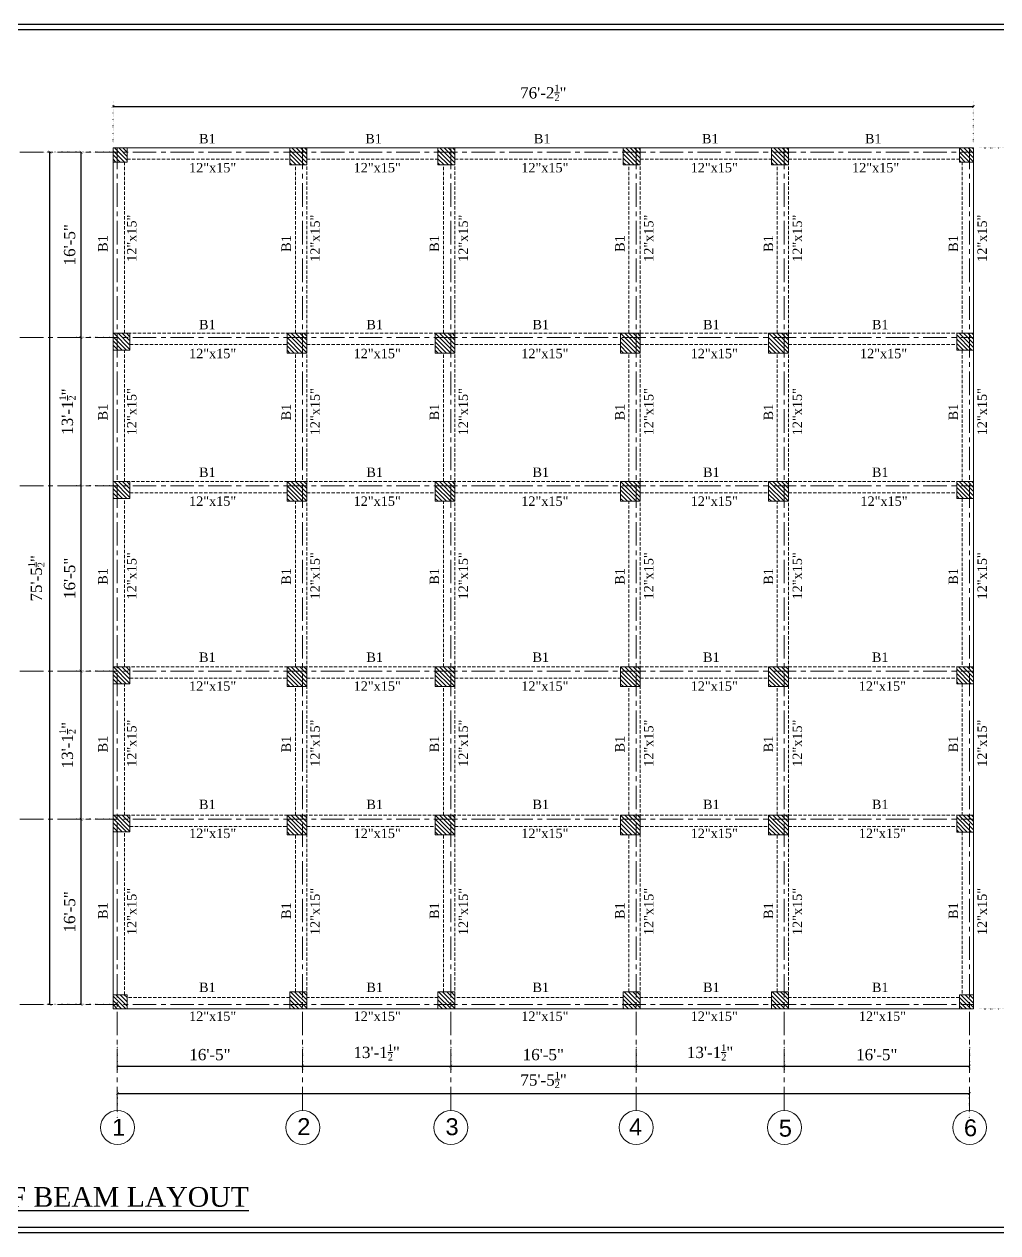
# Model space of a CAD drawing. Header units: feet. Extents: x 36263 to 96584, y 7663 to 35885.
# Drawn here: x 47796 to 48831, y 16790 to 18074 of the extents above; entities that cross this region are included whole.
import ezdxf

# ---------------------------------------------------------------- set-up
doc = ezdxf.new("R2010")
doc.units = ezdxf.units.FT
for name, pattern in [('CENTER', [2, 1.25, -0.25, 0.25, -0.25]), ('DOT2', [0.125, 0, -0.125]), ('HIDDEN', [0.375, 0.25, -0.125])]:
    doc.linetypes.add(name, pattern=pattern)
for name, color, linetype in [('0_TEXT', 1, 'Continuous'), ('DIM', 1, 'Continuous'), ('ST DIM', 11, 'Continuous'), ('ST TEX', 3, 'Continuous')]:
    doc.layers.add(name, color=color, linetype=linetype)
for name, color, linetype, lineweight in [('Column', 1, 'Continuous', 15), ('Hatch', 9, 'Continuous', 9), ('ST Beam', 7, 'Continuous', 20), ('ST GRIDS', 6, 'CENTER', 9)]:
    doc.layers.add(name, color=color, linetype=linetype, lineweight=lineweight)
doc.styles.add('RomanS', font='times.ttf')
doc.styles.get("Standard").update_dxf_attribs({"font": 'arial.ttf'})
doc.dimstyles.new('1-1', dxfattribs={"dimtxt": 9, "dimasz": 5, "dimexe": 6, "dimexo": 6, "dimgap": 3, "dimtad": 1, "dimdec": 1, "dimzin": 0, "dimdsep": 46, "dimlunit": 4, "dimtxsty": 'RomanS', "dimblk": 'ARCHTICK', "dimcen": 0.09, "dimclrd": 256, "dimclre": 256, "dimclrt": 3, "dimadec": 0, "dimazin": 0, "dimtfac": 0.6, "dimtdec": 1, "dimtix": 1, "dimtofl": 0, "dimtmove": 1, "dimatfit": 0, "dimfxl": 1, "dimtolj": 1, "dimtzin": 0, "dimarcsym": 0})
pattern_1 = [(315, (8074.0535, 0), (2.24506403, 2.24506403), [])]
pattern_2 = [(315, (8065.0535, 9), (2.24506403, 2.24506403), [])]
pattern_3 = [(315, (8065.0535, 0), (2.24506403, 2.24506403), [])]

# ---------------------------------------------------------------- blocks, each defined once
blk = doc.blocks.new('_ArchTick')
at = {"color": 0, "const_width": 0.15}
blk.add_lwpolyline([(-0.5, -0.5), (0.5, 0.5)], dxfattribs=at)
blk = doc.blocks.new('*D255')
at = {"layer": 'Defpoints', "color": 0, "ltscale": 10, "transparency": 16777216}
for p in [(47856.8, 17938.2), (47896, 17938.2), (47896, 17741.4)]:
    blk.add_point(p, dxfattribs=at)
at = {"layer": 'ST DIM', "linetype": 'DOT2', "lineweight": -2, "ltscale": 10, "transparency": 16777216}
for p, q in [((47890, 17938.2), (47850.8, 17938.2)), ((47890, 17741.4), (47850.8, 17741.4))]:
    blk.add_line(p, q, dxfattribs=at)
at = {"layer": 'ST DIM', "lineweight": -2, "ltscale": 10, "transparency": 16777216}
blk.add_line((47856.8, 17741.4), (47856.8, 17938.2), dxfattribs=at)
at = {"layer": 'ST DIM', "lineweight": -2, "ltscale": 10, "transparency": 16777216, "xscale": 3, "yscale": 3, "zscale": 3}
for p, rotation in [((47856.8, 17938.2), 90), ((47856.8, 17741.4), 270)]:
    blk.add_blockref('_ArchTick', p, dxfattribs=dict(at, rotation=rotation))
at = {"layer": 'ST DIM', "color": 3, "lineweight": 13, "ltscale": 10, "transparency": 16777216, "insert": (47844.7, 17839.8), "char_height": 12, "attachment_point": 5, "rotation": 90, "style": 'RomanS'}
blk.add_mtext('\\A1;16\'-5"', dxfattribs=at)
blk = doc.blocks.new('*D256')
at = {"layer": 'Defpoints', "color": 0, "ltscale": 10, "transparency": 16777216}
for p in [(47856.8, 17741.4), (47896, 17741.4), (47896, 17583.9)]:
    blk.add_point(p, dxfattribs=at)
at = {"layer": 'ST DIM', "linetype": 'DOT2', "lineweight": -2, "ltscale": 10, "transparency": 16777216}
for p, q in [((47890, 17741.4), (47850.8, 17741.4)), ((47890, 17583.9), (47850.8, 17583.9))]:
    blk.add_line(p, q, dxfattribs=at)
at = {"layer": 'ST DIM', "lineweight": -2, "ltscale": 10, "transparency": 16777216}
blk.add_line((47856.8, 17583.9), (47856.8, 17741.4), dxfattribs=at)
at = {"layer": 'ST DIM', "lineweight": -2, "ltscale": 10, "transparency": 16777216, "xscale": 3, "yscale": 3, "zscale": 3}
for p, rotation in [((47856.8, 17741.4), 90), ((47856.8, 17583.9), 270)]:
    blk.add_blockref('_ArchTick', p, dxfattribs=dict(at, rotation=rotation))
at = {"layer": 'ST DIM', "color": 3, "lineweight": 13, "ltscale": 10, "transparency": 16777216, "insert": (47842.3, 17662.6), "char_height": 12, "attachment_point": 5, "rotation": 90, "style": 'RomanS'}
blk.add_mtext('\\A1;13\'-1{\\H0.6x;\\S1/2;}"', dxfattribs=at)
blk = doc.blocks.new('*D257')
at = {"layer": 'Defpoints', "color": 0, "ltscale": 10, "transparency": 16777216}
for p in [(47856.8, 17583.9), (47896, 17583.9), (47896, 17387)]:
    blk.add_point(p, dxfattribs=at)
at = {"layer": 'ST DIM', "linetype": 'DOT2', "lineweight": -2, "ltscale": 10, "transparency": 16777216}
for p, q in [((47890, 17583.9), (47850.8, 17583.9)), ((47890, 17387), (47850.8, 17387))]:
    blk.add_line(p, q, dxfattribs=at)
at = {"layer": 'ST DIM', "lineweight": -2, "ltscale": 10, "transparency": 16777216}
blk.add_line((47856.8, 17387), (47856.8, 17583.9), dxfattribs=at)
at = {"layer": 'ST DIM', "lineweight": -2, "ltscale": 10, "transparency": 16777216, "xscale": 3, "yscale": 3, "zscale": 3}
for p, rotation in [((47856.8, 17583.9), 90), ((47856.8, 17387), 270)]:
    blk.add_blockref('_ArchTick', p, dxfattribs=dict(at, rotation=rotation))
at = {"layer": 'ST DIM', "color": 3, "lineweight": 13, "ltscale": 10, "transparency": 16777216, "insert": (47844.7, 17485.5), "char_height": 12, "attachment_point": 5, "rotation": 90, "style": 'RomanS'}
blk.add_mtext('\\A1;16\'-5"', dxfattribs=at)
blk = doc.blocks.new('*D258')
at = {"layer": 'Defpoints', "color": 0, "ltscale": 10, "transparency": 16777216}
for p in [(47856.8, 17387), (47896, 17387), (47896, 17229.6)]:
    blk.add_point(p, dxfattribs=at)
at = {"layer": 'ST DIM', "linetype": 'DOT2', "lineweight": -2, "ltscale": 10, "transparency": 16777216}
for p, q in [((47890, 17387), (47850.8, 17387)), ((47890, 17229.6), (47850.8, 17229.6))]:
    blk.add_line(p, q, dxfattribs=at)
at = {"layer": 'ST DIM', "lineweight": -2, "ltscale": 10, "transparency": 16777216}
blk.add_line((47856.8, 17229.6), (47856.8, 17387), dxfattribs=at)
at = {"layer": 'ST DIM', "lineweight": -2, "ltscale": 10, "transparency": 16777216, "xscale": 3, "yscale": 3, "zscale": 3}
for p, rotation in [((47856.8, 17387), 90), ((47856.8, 17229.6), 270)]:
    blk.add_blockref('_ArchTick', p, dxfattribs=dict(at, rotation=rotation))
at = {"layer": 'ST DIM', "color": 3, "lineweight": 13, "ltscale": 10, "transparency": 16777216, "insert": (47842.3, 17308.3), "char_height": 12, "attachment_point": 5, "rotation": 90, "style": 'RomanS'}
blk.add_mtext('\\A1;13\'-1{\\H0.6x;\\S1/2;}"', dxfattribs=at)
blk = doc.blocks.new('*D259')
at = {"layer": 'Defpoints', "color": 0, "ltscale": 10, "transparency": 16777216}
for p in [(47856.8, 17229.6), (47896, 17229.6), (47896, 17032.8)]:
    blk.add_point(p, dxfattribs=at)
at = {"layer": 'ST DIM', "linetype": 'DOT2', "lineweight": -2, "ltscale": 10, "transparency": 16777216}
for p, q in [((47890, 17229.6), (47850.8, 17229.6)), ((47890, 17032.8), (47850.8, 17032.8))]:
    blk.add_line(p, q, dxfattribs=at)
at = {"layer": 'ST DIM', "lineweight": -2, "ltscale": 10, "transparency": 16777216}
blk.add_line((47856.8, 17032.8), (47856.8, 17229.6), dxfattribs=at)
at = {"layer": 'ST DIM', "lineweight": -2, "ltscale": 10, "transparency": 16777216, "xscale": 3, "yscale": 3, "zscale": 3}
for p, rotation in [((47856.8, 17229.6), 90), ((47856.8, 17032.8), 270)]:
    blk.add_blockref('_ArchTick', p, dxfattribs=dict(at, rotation=rotation))
at = {"layer": 'ST DIM', "color": 3, "lineweight": 13, "ltscale": 10, "transparency": 16777216, "insert": (47844.7, 17131.2), "char_height": 12, "attachment_point": 5, "rotation": 90, "style": 'RomanS'}
blk.add_mtext('\\A1;16\'-5"', dxfattribs=at)
blk = doc.blocks.new('*D260')
at = {"layer": 'Defpoints', "color": 0, "ltscale": 10, "transparency": 16777216}
for p in [(47895.3, 16997.1), (48092.2, 16997.1), (48092.2, 16967.5)]:
    blk.add_point(p, dxfattribs=at)
at = {"layer": 'ST DIM', "linetype": 'DOT2', "lineweight": -2, "ltscale": 10, "transparency": 16777216}
for p, q in [((47895.3, 16991.1), (47895.3, 16961.5)), ((48092.2, 16991.1), (48092.2, 16961.5))]:
    blk.add_line(p, q, dxfattribs=at)
at = {"layer": 'ST DIM', "lineweight": -2, "ltscale": 10, "transparency": 16777216}
blk.add_line((47895.3, 16967.5), (48092.2, 16967.5), dxfattribs=at)
at = {"layer": 'ST DIM', "lineweight": -2, "ltscale": 10, "transparency": 16777216, "xscale": 3, "yscale": 3, "zscale": 3, "rotation": 180}
blk.add_blockref('_ArchTick', (47895.3, 16967.5), dxfattribs=at)
at = {"layer": 'ST DIM', "lineweight": -2, "ltscale": 10, "transparency": 16777216, "xscale": 3, "yscale": 3, "zscale": 3}
blk.add_blockref('_ArchTick', (48092.2, 16967.5), dxfattribs=at)
at = {"layer": 'ST DIM', "color": 3, "lineweight": 13, "ltscale": 10, "transparency": 16777216, "insert": (47993.8, 16979.6), "char_height": 12, "attachment_point": 5, "style": 'RomanS'}
blk.add_mtext('\\A1;16\'-5"', dxfattribs=at)
blk = doc.blocks.new('*D261')
at = {"layer": 'Defpoints', "color": 0, "ltscale": 10, "transparency": 16777216}
for p in [(48092.2, 16997.1), (48249.6, 16997.1), (48249.6, 16967.5)]:
    blk.add_point(p, dxfattribs=at)
at = {"layer": 'ST DIM', "linetype": 'DOT2', "lineweight": -2, "ltscale": 10, "transparency": 16777216}
for p, q in [((48092.2, 16991.1), (48092.2, 16961.5)), ((48249.6, 16991.1), (48249.6, 16961.5))]:
    blk.add_line(p, q, dxfattribs=at)
at = {"layer": 'ST DIM', "lineweight": -2, "ltscale": 10, "transparency": 16777216}
blk.add_line((48092.2, 16967.5), (48249.6, 16967.5), dxfattribs=at)
at = {"layer": 'ST DIM', "lineweight": -2, "ltscale": 10, "transparency": 16777216, "xscale": 3, "yscale": 3, "zscale": 3, "rotation": 180}
blk.add_blockref('_ArchTick', (48092.2, 16967.5), dxfattribs=at)
at = {"layer": 'ST DIM', "lineweight": -2, "ltscale": 10, "transparency": 16777216, "xscale": 3, "yscale": 3, "zscale": 3}
blk.add_blockref('_ArchTick', (48249.6, 16967.5), dxfattribs=at)
at = {"layer": 'ST DIM', "color": 3, "lineweight": 13, "ltscale": 10, "transparency": 16777216, "insert": (48170.9, 16982), "char_height": 12, "attachment_point": 5, "style": 'RomanS'}
blk.add_mtext('\\A1;13\'-1{\\H0.6x;\\S1/2;}"', dxfattribs=at)
blk = doc.blocks.new('*D262')
at = {"layer": 'Defpoints', "color": 0, "ltscale": 10, "transparency": 16777216}
for p in [(48249.6, 16997.1), (48446.5, 16997.1), (48446.5, 16967.5)]:
    blk.add_point(p, dxfattribs=at)
at = {"layer": 'ST DIM', "linetype": 'DOT2', "lineweight": -2, "ltscale": 10, "transparency": 16777216}
for p, q in [((48249.6, 16991.1), (48249.6, 16961.5)), ((48446.5, 16991.1), (48446.5, 16961.5))]:
    blk.add_line(p, q, dxfattribs=at)
at = {"layer": 'ST DIM', "lineweight": -2, "ltscale": 10, "transparency": 16777216}
blk.add_line((48249.6, 16967.5), (48446.5, 16967.5), dxfattribs=at)
at = {"layer": 'ST DIM', "lineweight": -2, "ltscale": 10, "transparency": 16777216, "xscale": 3, "yscale": 3, "zscale": 3, "rotation": 180}
blk.add_blockref('_ArchTick', (48249.6, 16967.5), dxfattribs=at)
at = {"layer": 'ST DIM', "lineweight": -2, "ltscale": 10, "transparency": 16777216, "xscale": 3, "yscale": 3, "zscale": 3}
blk.add_blockref('_ArchTick', (48446.5, 16967.5), dxfattribs=at)
at = {"layer": 'ST DIM', "color": 3, "lineweight": 13, "ltscale": 10, "transparency": 16777216, "insert": (48348, 16979.6), "char_height": 12, "attachment_point": 5, "style": 'RomanS'}
blk.add_mtext('\\A1;16\'-5"', dxfattribs=at)
blk = doc.blocks.new('*D263')
at = {"layer": 'Defpoints', "color": 0, "ltscale": 10, "transparency": 16777216}
for p in [(48446.5, 16997.1), (48603.9, 16997.1), (48603.9, 16967.5)]:
    blk.add_point(p, dxfattribs=at)
at = {"layer": 'ST DIM', "linetype": 'DOT2', "lineweight": -2, "ltscale": 10, "transparency": 16777216}
for p, q in [((48446.5, 16991.1), (48446.5, 16961.5)), ((48603.9, 16991.1), (48603.9, 16961.5))]:
    blk.add_line(p, q, dxfattribs=at)
at = {"layer": 'ST DIM', "lineweight": -2, "ltscale": 10, "transparency": 16777216}
blk.add_line((48446.5, 16967.5), (48603.9, 16967.5), dxfattribs=at)
at = {"layer": 'ST DIM', "lineweight": -2, "ltscale": 10, "transparency": 16777216, "xscale": 3, "yscale": 3, "zscale": 3, "rotation": 180}
blk.add_blockref('_ArchTick', (48446.5, 16967.5), dxfattribs=at)
at = {"layer": 'ST DIM', "lineweight": -2, "ltscale": 10, "transparency": 16777216, "xscale": 3, "yscale": 3, "zscale": 3}
blk.add_blockref('_ArchTick', (48603.9, 16967.5), dxfattribs=at)
at = {"layer": 'ST DIM', "color": 3, "lineweight": 13, "ltscale": 10, "transparency": 16777216, "insert": (48525.2, 16982), "char_height": 12, "attachment_point": 5, "style": 'RomanS'}
blk.add_mtext('\\A1;13\'-1{\\H0.6x;\\S1/2;}"', dxfattribs=at)
blk = doc.blocks.new('*D264')
at = {"layer": 'Defpoints', "color": 0, "ltscale": 10, "transparency": 16777216}
for p in [(48603.9, 16997.1), (48800.7, 16997.1), (48800.7, 16967.5)]:
    blk.add_point(p, dxfattribs=at)
at = {"layer": 'ST DIM', "linetype": 'DOT2', "lineweight": -2, "ltscale": 10, "transparency": 16777216}
for p, q in [((48603.9, 16991.1), (48603.9, 16961.5)), ((48800.7, 16991.1), (48800.7, 16961.5))]:
    blk.add_line(p, q, dxfattribs=at)
at = {"layer": 'ST DIM', "lineweight": -2, "ltscale": 10, "transparency": 16777216}
blk.add_line((48603.9, 16967.5), (48800.7, 16967.5), dxfattribs=at)
at = {"layer": 'ST DIM', "lineweight": -2, "ltscale": 10, "transparency": 16777216, "xscale": 3, "yscale": 3, "zscale": 3, "rotation": 180}
blk.add_blockref('_ArchTick', (48603.9, 16967.5), dxfattribs=at)
at = {"layer": 'ST DIM', "lineweight": -2, "ltscale": 10, "transparency": 16777216, "xscale": 3, "yscale": 3, "zscale": 3}
blk.add_blockref('_ArchTick', (48800.7, 16967.5), dxfattribs=at)
at = {"layer": 'ST DIM', "color": 3, "lineweight": 13, "ltscale": 10, "transparency": 16777216, "insert": (48702.3, 16979.6), "char_height": 12, "attachment_point": 5, "style": 'RomanS'}
blk.add_mtext('\\A1;16\'-5"', dxfattribs=at)
blk = doc.blocks.new('*D267')
at = {"layer": 'Defpoints', "color": 0, "ltscale": 10, "transparency": 16777216}
for p in [(48805.2, 17986.7), (47890.8, 17942.7), (48805.2, 17942.7)]:
    blk.add_point(p, dxfattribs=at)
at = {"layer": 'ST DIM', "linetype": 'DOT2', "lineweight": -2, "ltscale": 10, "transparency": 16777216}
for p, q in [((47890.8, 17948.7), (47890.8, 17992.7)), ((48805.2, 17948.7), (48805.2, 17992.7))]:
    blk.add_line(p, q, dxfattribs=at)
at = {"layer": 'ST DIM', "lineweight": -2, "ltscale": 10, "transparency": 16777216}
blk.add_line((47890.8, 17986.7), (48805.2, 17986.7), dxfattribs=at)
at = {"layer": 'ST DIM', "lineweight": -2, "ltscale": 10, "transparency": 16777216, "xscale": 3, "yscale": 3, "zscale": 3, "rotation": 180}
blk.add_blockref('_ArchTick', (47890.8, 17986.7), dxfattribs=at)
at = {"layer": 'ST DIM', "lineweight": -2, "ltscale": 10, "transparency": 16777216, "xscale": 3, "yscale": 3, "zscale": 3}
blk.add_blockref('_ArchTick', (48805.2, 17986.7), dxfattribs=at)
at = {"layer": 'ST DIM', "color": 3, "lineweight": 13, "ltscale": 10, "transparency": 16777216, "insert": (48348, 18001.2), "char_height": 12, "attachment_point": 5, "style": 'RomanS'}
blk.add_mtext('\\A1;76\'-2{\\H0.6x;\\S1/2;}"', dxfattribs=at)
blk = doc.blocks.new('*D268')
at = {"layer": 'Defpoints', "color": 0, "ltscale": 10, "transparency": 16777216}
for p in [(48805.2, 17942.7), (48805.2, 17028.3), (48865.7, 17028.3)]:
    blk.add_point(p, dxfattribs=at)
at = {"layer": 'ST DIM', "linetype": 'DOT2', "lineweight": -2, "ltscale": 10, "transparency": 16777216}
for p, q in [((48811.2, 17942.7), (48871.7, 17942.7)), ((48811.2, 17028.3), (48871.7, 17028.3))]:
    blk.add_line(p, q, dxfattribs=at)
at = {"layer": 'ST DIM', "lineweight": -2, "ltscale": 10, "transparency": 16777216}
blk.add_line((48865.7, 17942.7), (48865.7, 17028.3), dxfattribs=at)
at = {"layer": 'ST DIM', "lineweight": -2, "ltscale": 10, "transparency": 16777216, "xscale": 3, "yscale": 3, "zscale": 3}
for p, rotation in [((48865.7, 17942.7), 90), ((48865.7, 17028.3), 270)]:
    blk.add_blockref('_ArchTick', p, dxfattribs=dict(at, rotation=rotation))
at = {"layer": 'ST DIM', "color": 3, "lineweight": 13, "ltscale": 10, "transparency": 16777216, "insert": (48851.2, 17485.5), "char_height": 12, "attachment_point": 5, "rotation": 90, "style": 'RomanS'}
blk.add_mtext('\\A1;76\'-2{\\H0.6x;\\S1/2;}"', dxfattribs=at)
blk = doc.blocks.new('*D265')
at = {"layer": 'Defpoints', "color": 0, "ltscale": 10, "transparency": 16777216}
for p in [(48801, 16938.2), (47895.6, 16906.6), (48801, 16906.6)]:
    blk.add_point(p, dxfattribs=at)
at = {"layer": 'ST DIM', "linetype": 'DOT2', "lineweight": -2, "ltscale": 10, "transparency": 16777216}
for p, q in [((47895.6, 16912.6), (47895.6, 16944.2)), ((48801, 16912.6), (48801, 16944.2))]:
    blk.add_line(p, q, dxfattribs=at)
at = {"layer": 'ST DIM', "lineweight": -2, "ltscale": 10, "transparency": 16777216}
blk.add_line((47895.6, 16938.2), (48801, 16938.2), dxfattribs=at)
at = {"layer": 'ST DIM', "lineweight": -2, "ltscale": 10, "transparency": 16777216, "xscale": 3, "yscale": 3, "zscale": 3, "rotation": 180}
blk.add_blockref('_ArchTick', (47895.6, 16938.2), dxfattribs=at)
at = {"layer": 'ST DIM', "lineweight": -2, "ltscale": 10, "transparency": 16777216, "xscale": 3, "yscale": 3, "zscale": 3}
blk.add_blockref('_ArchTick', (48801, 16938.2), dxfattribs=at)
at = {"layer": 'ST DIM', "color": 3, "lineweight": 13, "ltscale": 10, "transparency": 16777216, "insert": (48348.3, 16952.7), "char_height": 12, "attachment_point": 5, "style": 'RomanS'}
blk.add_mtext('\\A1;75\'-5{\\H0.6x;\\S1/2;}"', dxfattribs=at)
blk = doc.blocks.new('*D266')
at = {"layer": 'Defpoints', "color": 0, "ltscale": 10, "transparency": 16777216}
for p in [(47823.8, 17938.2), (47856.8, 17938.2), (47856.8, 17032.8)]:
    blk.add_point(p, dxfattribs=at)
at = {"layer": 'ST DIM', "linetype": 'DOT2', "lineweight": -2, "ltscale": 10, "transparency": 16777216}
for p, q in [((47850.8, 17938.2), (47817.8, 17938.2)), ((47850.8, 17032.8), (47817.8, 17032.8))]:
    blk.add_line(p, q, dxfattribs=at)
at = {"layer": 'ST DIM', "lineweight": -2, "ltscale": 10, "transparency": 16777216}
blk.add_line((47823.8, 17032.8), (47823.8, 17938.2), dxfattribs=at)
at = {"layer": 'ST DIM', "lineweight": -2, "ltscale": 10, "transparency": 16777216, "xscale": 3, "yscale": 3, "zscale": 3}
for p, rotation in [((47823.8, 17938.2), 90), ((47823.8, 17032.8), 270)]:
    blk.add_blockref('_ArchTick', p, dxfattribs=dict(at, rotation=rotation))
at = {"layer": 'ST DIM', "color": 3, "lineweight": 13, "ltscale": 10, "transparency": 16777216, "insert": (47809.3, 17485.5), "char_height": 12, "attachment_point": 5, "rotation": 90, "style": 'RomanS'}
blk.add_mtext('\\A1;75\'-5{\\H0.6x;\\S1/2;}"', dxfattribs=at)

msp = doc.modelspace()

# ---------------------------------------------------------------- hatches: boundary and pattern name
at = {"layer": 'Hatch', "lineweight": 9, "transparency": 33554505}
h = msp.add_hatch(dxfattribs=at)
h.set_pattern_fill('ANSI31', color=253, angle=-90)
h.set_pattern_definition(pattern_1)
h.paths.add_polyline_path([(47905.84, 17942.71), (47890.84, 17942.71), (47890.84, 17927.71), (47905.84, 17927.71)])
h = msp.add_hatch(dxfattribs=at)
h.set_pattern_fill('ANSI31', color=253, angle=-90)
h.set_pattern_definition(pattern_3)
h.paths.add_polyline_path([(48078.69, 17942.71), (48078.69, 17924.71), (48096.69, 17924.71), (48096.69, 17942.71)])
h = msp.add_hatch(dxfattribs=at)
h.set_pattern_fill('ANSI31', color=253, angle=-90)
h.set_pattern_definition(pattern_3)
h.paths.add_polyline_path([(48236.08, 17942.71), (48236.08, 17924.71), (48254.08, 17924.71), (48254.08, 17942.71)])
h = msp.add_hatch(dxfattribs=at)
h.set_pattern_fill('ANSI31', color=253, angle=-90)
h.set_pattern_definition(pattern_3)
h.paths.add_polyline_path([(48433, 17942.71), (48433, 17924.71), (48451, 17924.71), (48451, 17942.71)])
h = msp.add_hatch(dxfattribs=at)
h.set_pattern_fill('ANSI31', color=253, angle=-90)
h.set_pattern_definition(pattern_3)
h.paths.add_polyline_path([(48590.44, 17942.71), (48590.44, 17924.71), (48608.44, 17924.71), (48608.44, 17942.71)])
h = msp.add_hatch(dxfattribs=at)
h.set_pattern_fill('ANSI31', color=253, angle=-90)
h.set_pattern_definition(pattern_3)
h.paths.add_polyline_path([(48790.24, 17927.71), (48805.24, 17927.71), (48805.24, 17942.71), (48790.24, 17942.71)])
h = msp.add_hatch(dxfattribs=at)
h.set_pattern_fill('ANSI31', color=253, angle=-90)
h.set_pattern_definition(pattern_1)
h.paths.add_polyline_path([(47890.84, 17745.86), (47890.84, 17727.86), (47908.84, 17727.86), (47908.84, 17745.86)])
h = msp.add_hatch(dxfattribs=at)
h.set_pattern_fill('ANSI31', color=253, angle=-90)
h.set_pattern_definition(pattern_3)
h.paths.add_polyline_path([(48096.69, 17745.86), (48075.69, 17745.86), (48075.69, 17724.86), (48096.69, 17724.86)])
h = msp.add_hatch(dxfattribs=at)
h.set_pattern_fill('ANSI31', color=253, angle=-90)
h.set_pattern_definition([(315, (8222.4455, -4e-12), (2.24506403, 2.24506403), [])])
h.paths.add_polyline_path([(48254.08, 17745.86), (48233.08, 17745.86), (48233.08, 17724.86), (48254.08, 17724.86)])
h = msp.add_hatch(dxfattribs=at)
h.set_pattern_fill('ANSI31', color=253, angle=-90)
h.set_pattern_definition([(315, (8419.3655, 0), (2.24506403, 2.24506403), [])])
h.paths.add_polyline_path([(48451, 17745.86), (48430, 17745.86), (48430, 17724.86), (48451, 17724.86)])
h = msp.add_hatch(dxfattribs=at)
h.set_pattern_fill('ANSI31', color=253, angle=-90)
h.set_pattern_definition([(315, (8576.8055, 0), (2.24506403, 2.24506403), [])])
h.paths.add_polyline_path([(48608.44, 17745.86), (48587.44, 17745.86), (48587.44, 17724.86), (48608.44, 17724.86)])
h = msp.add_hatch(dxfattribs=at)
h.set_pattern_fill('ANSI31', color=253, angle=-90)
h.set_pattern_definition([(315, (8065.0535, 157.4784), (2.24506403, 2.24506403), [])])
h.paths.add_polyline_path([(48787.24, 17745.86), (48787.24, 17727.86), (48805.24, 17727.86), (48805.24, 17745.86)])
h = msp.add_hatch(dxfattribs=at)
h.set_pattern_fill('ANSI31', color=253, angle=-90)
h.set_pattern_definition(pattern_1)
h.paths.add_polyline_path([(47890.84, 17588.38), (47890.84, 17570.38), (47908.84, 17570.38), (47908.84, 17588.38)])
h = msp.add_hatch(dxfattribs=at)
h.set_pattern_fill('ANSI31', color=253, angle=-90)
h.set_pattern_definition([(315, (8065.0535, -157.4784), (2.24506403, 2.24506403), [])])
h.paths.add_polyline_path([(48096.69, 17588.38), (48075.69, 17588.38), (48075.69, 17567.38), (48096.69, 17567.38)])
h = msp.add_hatch(dxfattribs=at)
h.set_pattern_fill('ANSI31', color=253, angle=-90)
h.set_pattern_definition([(315, (8222.4455, -157.4784), (2.24506403, 2.24506403), [])])
h.paths.add_polyline_path([(48254.08, 17588.38), (48233.08, 17588.38), (48233.08, 17567.38), (48254.08, 17567.38)])
h = msp.add_hatch(dxfattribs=at)
h.set_pattern_fill('ANSI31', color=253, angle=-90)
h.set_pattern_definition([(315, (8419.3655, -157.4784), (2.24506403, 2.24506403), [])])
h.paths.add_polyline_path([(48451, 17588.38), (48430, 17588.38), (48430, 17567.38), (48451, 17567.38)])
h = msp.add_hatch(dxfattribs=at)
h.set_pattern_fill('ANSI31', color=253, angle=-90)
h.set_pattern_definition([(315, (8576.8055, -157.4784), (2.24506403, 2.24506403), [])])
h.paths.add_polyline_path([(48608.44, 17588.38), (48587.44, 17588.38), (48587.44, 17567.38), (48608.44, 17567.38)])
h = msp.add_hatch(dxfattribs=at)
h.set_pattern_fill('ANSI31', color=253, angle=-90)
h.set_pattern_definition(pattern_3)
h.paths.add_polyline_path([(48787.24, 17588.38), (48787.24, 17570.38), (48805.24, 17570.38), (48805.24, 17588.38)])
h = msp.add_hatch(dxfattribs=at)
h.set_pattern_fill('ANSI31', color=253, angle=-90)
h.set_pattern_definition(pattern_1)
h.paths.add_polyline_path([(47890.84, 17391.55), (47890.84, 17373.55), (47908.84, 17373.55), (47908.84, 17391.55)])
h = msp.add_hatch(dxfattribs=at)
h.set_pattern_fill('ANSI31', color=253, angle=-90)
h.set_pattern_definition([(315, (8065.0535, -354.3264), (2.24506403, 2.24506403), [])])
h.paths.add_polyline_path([(48096.69, 17391.53), (48075.69, 17391.53), (48075.69, 17370.53), (48096.69, 17370.53)])
h = msp.add_hatch(dxfattribs=at)
h.set_pattern_fill('ANSI31', color=253, angle=-90)
h.set_pattern_definition([(315, (8222.4455, -354.3264), (2.24506403, 2.24506403), [])])
h.paths.add_polyline_path([(48254.08, 17391.53), (48233.08, 17391.53), (48233.08, 17370.53), (48254.08, 17370.53)])
h = msp.add_hatch(dxfattribs=at)
h.set_pattern_fill('ANSI31', color=253, angle=-90)
h.set_pattern_definition([(315, (8419.3655, -354.3264), (2.24506403, 2.24506403), [])])
h.paths.add_polyline_path([(48451, 17391.53), (48430, 17391.53), (48430, 17370.53), (48451, 17370.53)])
h = msp.add_hatch(dxfattribs=at)
h.set_pattern_fill('ANSI31', color=253, angle=-90)
h.set_pattern_definition([(315, (8576.8055, -354.3264), (2.24506403, 2.24506403), [])])
h.paths.add_polyline_path([(48608.44, 17391.53), (48587.44, 17391.53), (48587.44, 17370.53), (48608.44, 17370.53)])
h = msp.add_hatch(dxfattribs=at)
h.set_pattern_fill('ANSI31', color=253, angle=-90)
h.set_pattern_definition(pattern_3)
h.paths.add_polyline_path([(48787.24, 17391.55), (48787.24, 17373.55), (48805.24, 17373.55), (48805.24, 17391.55)])
h = msp.add_hatch(dxfattribs=at)
h.set_pattern_fill('ANSI31', color=253, angle=-90)
h.set_pattern_definition(pattern_1)
h.paths.add_polyline_path([(47890.84, 17234.11), (47890.84, 17216.11), (47908.84, 17216.11), (47908.84, 17234.11)])
h = msp.add_hatch(dxfattribs=at)
h.set_pattern_fill('ANSI31', color=253, angle=-90)
h.set_pattern_definition([(315, (8065.0535, -511.8048), (2.24506403, 2.24506403), [])])
h.paths.add_polyline_path([(48096.69, 17234.06), (48075.69, 17234.06), (48075.69, 17213.06), (48096.69, 17213.06)])
h = msp.add_hatch(dxfattribs=at)
h.set_pattern_fill('ANSI31', color=253, angle=-90)
h.set_pattern_definition([(315, (8222.4455, -511.8048), (2.24506403, 2.24506403), [])])
h.paths.add_polyline_path([(48254.08, 17234.06), (48233.08, 17234.06), (48233.08, 17213.06), (48254.08, 17213.06)])
h = msp.add_hatch(dxfattribs=at)
h.set_pattern_fill('ANSI31', color=253, angle=-90)
h.set_pattern_definition([(315, (8419.3655, -511.8048), (2.24506403, 2.24506403), [])])
h.paths.add_polyline_path([(48451, 17234.06), (48430, 17234.06), (48430, 17213.06), (48451, 17213.06)])
h = msp.add_hatch(dxfattribs=at)
h.set_pattern_fill('ANSI31', color=253, angle=-90)
h.set_pattern_definition([(315, (8576.8055, -511.8048), (2.24506403, 2.24506403), [])])
h.paths.add_polyline_path([(48608.44, 17234.06), (48587.44, 17234.06), (48587.44, 17213.06), (48608.44, 17213.06)])
h = msp.add_hatch(dxfattribs=at)
h.set_pattern_fill('ANSI31', color=253, angle=-90)
h.set_pattern_definition([(315, (8065.0535, -0.0528), (2.24506403, 2.24506403), [])])
h.paths.add_polyline_path([(48787.24, 17234.06), (48787.24, 17216.06), (48805.24, 17216.06), (48805.24, 17234.06)])
h = msp.add_hatch(dxfattribs=at)
h.set_pattern_fill('ANSI31', color=253, angle=-90)
h.set_pattern_definition([(315, (8074.0535, 9), (2.24506403, 2.24506403), [])])
h.paths.add_polyline_path([(47890.84, 17043.31), (47890.84, 17028.31), (47905.84, 17028.31), (47905.84, 17043.31)])
h = msp.add_hatch(dxfattribs=at)
h.set_pattern_fill('ANSI31', color=253, angle=-90)
h.set_pattern_definition(pattern_2)
h.paths.add_polyline_path([(48096.69, 17028.31), (48096.69, 17046.31), (48078.69, 17046.31), (48078.69, 17028.31)])
h = msp.add_hatch(dxfattribs=at)
h.set_pattern_fill('ANSI31', color=253, angle=-90)
h.set_pattern_definition(pattern_2)
h.paths.add_polyline_path([(48254.08, 17028.31), (48254.08, 17046.31), (48236.08, 17046.31), (48236.08, 17028.31)])
h = msp.add_hatch(dxfattribs=at)
h.set_pattern_fill('ANSI31', color=253, angle=-90)
h.set_pattern_definition(pattern_2)
h.paths.add_polyline_path([(48451, 17028.31), (48451, 17046.31), (48433, 17046.31), (48433, 17028.31)])
h = msp.add_hatch(dxfattribs=at)
h.set_pattern_fill('ANSI31', color=253, angle=-90)
h.set_pattern_definition(pattern_2)
h.paths.add_polyline_path([(48608.44, 17028.31), (48608.44, 17046.31), (48590.44, 17046.31), (48590.44, 17028.31)])
h = msp.add_hatch(dxfattribs=at)
h.set_pattern_fill('ANSI31', color=253, angle=-90)
h.set_pattern_definition(pattern_2)
h.paths.add_polyline_path([(48790.24, 17043.31), (48790.24, 17028.31), (48805.24, 17028.31), (48805.24, 17043.31)])

# ---------------------------------------------------------------- linework, layer by layer
for points in [[(47554.61, 16790.35), (47554.61, 18074.14), (49365.53, 18074.14), (49365.53, 16790.35)], [(47560.31, 16796.05), (47560.31, 18068.44), (49359.83, 18068.44), (49359.83, 16796.05)]]:
    msp.add_lwpolyline(points, close=True)
at = {"layer": 'Column', "lineweight": 18}
for points in [[(47890.84, 17942.71), (47905.84, 17942.71), (47905.84, 17927.71), (47890.84, 17927.71)], [(48078.69, 17942.71), (48096.69, 17942.71), (48096.69, 17924.71), (48078.69, 17924.71)], [(48236.08, 17942.71), (48254.08, 17942.71), (48254.08, 17924.71), (48236.08, 17924.71)], [(48433, 17942.71), (48451, 17942.71), (48451, 17924.71), (48433, 17924.71)], [(48590.44, 17942.71), (48608.44, 17942.71), (48608.44, 17924.71), (48590.44, 17924.71)], [(48790.24, 17942.71), (48805.24, 17942.71), (48805.24, 17927.71), (48790.24, 17927.71)], [(47890.84, 17745.86), (47908.84, 17745.86), (47908.84, 17727.86), (47890.84, 17727.86)], [(48075.69, 17745.86), (48096.69, 17745.86), (48096.69, 17724.86), (48075.69, 17724.86)], [(48233.08, 17745.86), (48254.08, 17745.86), (48254.08, 17724.86), (48233.08, 17724.86)], [(48430, 17745.86), (48451, 17745.86), (48451, 17724.86), (48430, 17724.86)], [(48587.44, 17745.86), (48608.44, 17745.86), (48608.44, 17724.86), (48587.44, 17724.86)], [(48805.24, 17745.86), (48787.24, 17745.86), (48787.24, 17727.86), (48805.24, 17727.86)], [(47890.84, 17588.38), (47908.84, 17588.38), (47908.84, 17570.38), (47890.84, 17570.38)], [(48075.69, 17588.38), (48096.69, 17588.38), (48096.69, 17567.38), (48075.69, 17567.38)], [(48233.08, 17588.38), (48254.08, 17588.38), (48254.08, 17567.38), (48233.08, 17567.38)], [(48430, 17588.38), (48451, 17588.38), (48451, 17567.38), (48430, 17567.38)], [(48587.44, 17588.38), (48608.44, 17588.38), (48608.44, 17567.38), (48587.44, 17567.38)], [(48805.24, 17588.38), (48787.24, 17588.38), (48787.24, 17570.38), (48805.24, 17570.38)], [(47890.84, 17391.55), (47908.84, 17391.55), (47908.84, 17373.55), (47890.84, 17373.55)], [(48075.69, 17391.53), (48096.69, 17391.53), (48096.69, 17370.53), (48075.69, 17370.53)], [(48233.08, 17391.53), (48254.08, 17391.53), (48254.08, 17370.53), (48233.08, 17370.53)], [(48430, 17391.53), (48451, 17391.53), (48451, 17370.53), (48430, 17370.53)], [(48587.44, 17391.53), (48608.44, 17391.53), (48608.44, 17370.53), (48587.44, 17370.53)], [(48805.24, 17391.55), (48787.24, 17391.55), (48787.24, 17373.55), (48805.24, 17373.55)], [(47890.84, 17234.11), (47908.84, 17234.11), (47908.84, 17216.11), (47890.84, 17216.11)], [(48075.69, 17234.06), (48096.69, 17234.06), (48096.69, 17213.06), (48075.69, 17213.06)], [(48233.08, 17234.06), (48254.08, 17234.06), (48254.08, 17213.06), (48233.08, 17213.06)], [(48430, 17234.06), (48451, 17234.06), (48451, 17213.06), (48430, 17213.06)], [(48587.44, 17234.06), (48608.44, 17234.06), (48608.44, 17213.06), (48587.44, 17213.06)], [(48805.24, 17234.06), (48787.24, 17234.06), (48787.24, 17216.06), (48805.24, 17216.06)], [(47890.84, 17043.31), (47905.84, 17043.31), (47905.84, 17028.31), (47890.84, 17028.31)], [(48078.69, 17028.31), (48096.69, 17028.31), (48096.69, 17046.31), (48078.69, 17046.31)], [(48236.08, 17028.31), (48254.08, 17028.31), (48254.08, 17046.31), (48236.08, 17046.31)], [(48433, 17028.31), (48451, 17028.31), (48451, 17046.31), (48433, 17046.31)], [(48590.44, 17028.31), (48608.44, 17028.31), (48608.44, 17046.31), (48590.44, 17046.31)], [(48790.24, 17043.31), (48805.24, 17043.31), (48805.24, 17028.31), (48790.24, 17028.31)]]:
    msp.add_lwpolyline(points, close=True, dxfattribs=at)
at = {"layer": 'DIM', "lineweight": 13}
for centre in [(47895.59, 16902.25), (48092.43, 16902.25), (48249.83, 16902.25), (48446.75, 16902.25), (48604.19, 16902.25), (48800.99, 16902.25)]:
    msp.add_circle(centre, 18, dxfattribs=at)
at = {"layer": 'ST Beam', "linetype": 'Continuous', "lineweight": 15, "ltscale": 10}
for p, q in [((47890.84, 17942.71), (48805.24, 17942.71)), ((47890.84, 17028.31), (47890.84, 17942.71)), ((48805.24, 17942.71), (48805.24, 17028.31)), ((48805.24, 17028.31), (47890.84, 17028.31))]:
    msp.add_line(p, q, dxfattribs=at)
at = {"layer": 'ST Beam', "linetype": 'HIDDEN', "lineweight": 13, "ltscale": 14}
for p, q in [((47902.84, 17745.86), (47902.84, 17927.71)), ((47905.84, 17930.71), (48078.69, 17930.71)), ((48084.69, 17745.86), (48084.69, 17924.71)), ((48096.69, 17930.71), (48236.08, 17930.71)), ((48096.69, 17037.31), (48096.69, 17930.71)), ((48242.08, 17745.86), (48242.08, 17924.71)), ((48254.08, 17930.71), (48433, 17930.71)), ((48254.08, 17037.31), (48254.08, 17930.71)), ((48439, 17745.86), (48439, 17924.71)), ((48451, 17930.71), (48590.44, 17930.71)), ((48451, 17037.31), (48451, 17930.71)), ((48596.44, 17745.86), (48596.44, 17924.71)), ((48608.44, 17930.71), (48790.24, 17930.71)), ((48608.44, 17037.31), (48608.44, 17930.71)), ((48793.24, 17927.71), (48793.24, 17745.86)), ((47890.84, 17745.86), (48245.08, 17745.86)), ((48254.08, 17745.86), (48442, 17745.86)), ((48451, 17745.86), (48599.44, 17745.86)), ((48608.44, 17745.86), (48805.24, 17745.86)), ((47908.84, 17733.86), (48075.69, 17733.86)), ((48096.69, 17733.86), (48233.08, 17733.86)), ((48254.08, 17733.86), (48430, 17733.86)), ((48451, 17733.86), (48587.44, 17733.86)), ((48608.44, 17733.86), (48787.24, 17733.86)), ((47902.84, 17588.38), (47902.84, 17727.86)), ((48084.69, 17588.38), (48084.69, 17724.86)), ((48242.08, 17588.38), (48242.08, 17724.86)), ((48439, 17588.38), (48439, 17724.86)), ((48596.44, 17588.38), (48596.44, 17724.86)), ((48793.24, 17727.86), (48793.24, 17588.38)), ((47899.84, 17588.38), (48796.24, 17588.38)), ((47908.84, 17576.38), (48075.69, 17576.38)), ((48096.69, 17576.38), (48233.08, 17576.38)), ((48254.08, 17576.38), (48430, 17576.38)), ((48451, 17576.38), (48587.44, 17576.38)), ((48608.44, 17576.38), (48787.24, 17576.38)), ((47902.84, 17391.53), (47902.84, 17570.38)), ((48084.69, 17391.53), (48084.69, 17567.38)), ((48242.08, 17391.53), (48242.08, 17567.38)), ((48439, 17391.53), (48439, 17567.38)), ((48596.44, 17391.53), (48596.44, 17567.38)), ((48793.24, 17570.38), (48793.24, 17391.53)), ((47899.84, 17391.53), (48796.24, 17391.53)), ((47902.84, 17234.06), (47902.84, 17373.55)), ((47908.84, 17379.53), (48075.69, 17379.53)), ((48084.69, 17234.06), (48084.69, 17370.53)), ((48096.69, 17379.53), (48233.08, 17379.53)), ((48242.08, 17234.06), (48242.08, 17370.53)), ((48254.08, 17379.53), (48430, 17379.53)), ((48439, 17234.06), (48439, 17370.53)), ((48451, 17379.53), (48587.44, 17379.53)), ((48596.44, 17234.06), (48596.44, 17370.53)), ((48608.44, 17379.53), (48787.24, 17379.53)), ((48793.24, 17373.55), (48793.24, 17234.06)), ((47899.84, 17234.06), (48796.24, 17234.06)), ((47902.84, 17043.31), (47902.84, 17216.11)), ((47908.84, 17222.06), (48075.69, 17222.06)), ((48096.69, 17222.06), (48233.08, 17222.06)), ((48254.08, 17222.06), (48430, 17222.06)), ((48451, 17222.06), (48587.44, 17222.06)), ((48608.44, 17222.06), (48787.24, 17222.06)), ((48793.24, 17216.06), (48793.24, 17043.31)), ((48084.69, 17046.31), (48084.69, 17213.06)), ((48242.08, 17046.31), (48242.08, 17213.06)), ((48439, 17046.31), (48439, 17213.06)), ((48596.44, 17046.31), (48596.44, 17213.06)), ((48078.69, 17040.31), (47905.84, 17040.31)), ((48236.08, 17040.31), (48096.69, 17040.31)), ((48433, 17040.31), (48254.08, 17040.31)), ((48590.44, 17040.31), (48451, 17040.31)), ((48790.24, 17040.31), (48608.44, 17040.31))]:
    msp.add_line(p, q, dxfattribs=at)
at = {"layer": 'ST GRIDS', "color": 251, "lineweight": 13, "ltscale": 20}
for p, q in [((47791.79, 17938.21), (48805.24, 17938.21)), ((47895.34, 16920.25), (47895.34, 17942.71)), ((48092.19, 16920.25), (48092.19, 17942.71)), ((48249.58, 16920.25), (48249.58, 17942.71)), ((48446.5, 16920.25), (48446.5, 17942.71)), ((48603.94, 16920.25), (48603.94, 17942.71)), ((48800.74, 16920.25), (48800.74, 17942.71)), ((47791.79, 17741.36), (48805.24, 17741.36)), ((47791.79, 17583.88), (48805.24, 17583.88)), ((47791.79, 17387.05), (48805.24, 17387.05)), ((47791.79, 17229.56), (48805.24, 17229.56)), ((47791.79, 17032.81), (48805.24, 17032.81))]:
    msp.add_line(p, q, dxfattribs=at)

# ---------------------------------------------------------------- texts
at = {"layer": '0_TEXT', "color": 2, "char_height": 18, "attachment_point": 1}
for s, insert in [('1', (47889.86, 16911.38)), ('2', (48086.5, 16912.17)), ('3', (48244.07, 16912.08)), ('4', (48439.03, 16911.82)), ('5', (48598.21, 16910.51)), ('6', (48794.93, 16910.91))]:
    msp.add_mtext_dynamic_manual_height_columns(s, width=33.971, gutter_width=30, heights=[0], dxfattribs=dict(at, insert=insert))
at = {"layer": 'ST TEX', "color": 3, "lineweight": -3, "style": 'RomanS'}
msp.add_text('%%UTYPICAL ROOF BEAM LAYOUT', height=20.9009, dxfattribs=at).set_placement((47572.95, 16818.08))
at = {"layer": 'ST TEX', "char_height": 10, "attachment_point": 1, "style": 'RomanS'}
for s, insert in [('B1', (47982.25, 17957.47)), ('B1', (48158.87, 17957.47)), ('B1', (48338, 17957.47)), ('B1', (48516.63, 17957.47)), ('B1', (48689.82, 17957.47)), ('12"x15"', (47971.61, 17926.75)), ('12"x15"', (48146.47, 17926.75)), ('12"x15"', (48324.61, 17926.75)), ('12"x15"', (48504.61, 17926.75)), ('12"x15"', (48676.09, 17926.75)), ('B1', (47982.25, 17760.05)), ('B1', (48160.04, 17760.05)), ('B1', (48336.54, 17760.05)), ('B1', (48517.78, 17760.05)), ('B1', (48697.17, 17760.05)), ('12"x15"', (47971.61, 17729.33)), ('12"x15"', (48146.47, 17729.33)), ('12"x15"', (48324.61, 17729.33)), ('12"x15"', (48504.61, 17729.33)), ('12"x15"', (48684.52, 17729.33)), ('B1', (47982.25, 17603.23)), ('B1', (48160.04, 17603.23)), ('B1', (48336.54, 17603.23)), ('B1', (48517.78, 17603.23)), ('B1', (48697.17, 17603.23)), ('12"x15"', (47971.61, 17572.51)), ('12"x15"', (48146.47, 17572.51)), ('12"x15"', (48324.61, 17572.51)), ('12"x15"', (48504.61, 17572.51)), ('12"x15"', (48684.98, 17572.51)), ('B1', (47982.25, 17406.78)), ('B1', (48160.04, 17406.78)), ('B1', (48336.54, 17406.78)), ('B1', (48517.78, 17406.78)), ('B1', (48697.17, 17406.78)), ('12"x15"', (47971.61, 17376.06)), ('12"x15"', (48146.47, 17376.06)), ('12"x15"', (48324.61, 17376.06)), ('12"x15"', (48504.61, 17376.06)), ('12"x15"', (48683.22, 17376.06)), ('B1', (47982.25, 17250.39)), ('B1', (48160.04, 17250.39)), ('B1', (48336.54, 17250.39)), ('B1', (48517.78, 17250.39)), ('B1', (48697.17, 17250.39)), ('12"x15"', (47971.61, 17219.67)), ('12"x15"', (48146.47, 17219.67)), ('12"x15"', (48324.61, 17219.67)), ('12"x15"', (48504.61, 17219.67)), ('12"x15"', (48683.25, 17219.67)), ('B1', (47982.25, 17056.14)), ('B1', (48160.04, 17056.14)), ('B1', (48336.54, 17056.14)), ('B1', (48517.78, 17056.14)), ('B1', (48697.17, 17056.14)), ('12"x15"', (47971.61, 17025.42)), ('12"x15"', (48146.47, 17025.42)), ('12"x15"', (48324.61, 17025.42)), ('12"x15"', (48504.61, 17025.42)), ('12"x15"', (48683.26, 17025.42))]:
    msp.add_mtext_dynamic_manual_height_columns(s, width=36.7973, gutter_width=12.5, heights=[0], dxfattribs=dict(at, insert=insert))
at = {"layer": 'ST TEX', "char_height": 10, "attachment_point": 1, "rotation": 90, "style": 'RomanS'}
for s, insert in [('12"x15"', (47905.68, 17821.72)), ('12"x15"', (48100.54, 17821.72)), ('12"x15"', (48257.94, 17821.72)), ('12"x15"', (48455, 17821.72)), ('12"x15"', (48612.93, 17821.72)), ('12"x15"', (48809.32, 17821.72)), ('B1', (47874.96, 17832.36)), ('B1', (48069.82, 17832.36)), ('B1', (48227.22, 17832.36)), ('B1', (48424.28, 17832.36)), ('B1', (48582.21, 17832.36)), ('B1', (48778.6, 17832.36)), ('12"x15"', (47905.68, 17637.48)), ('12"x15"', (48100.54, 17637.48)), ('12"x15"', (48257.94, 17637.48)), ('12"x15"', (48455, 17637.48)), ('12"x15"', (48612.93, 17637.48)), ('12"x15"', (48809.32, 17637.48)), ('B1', (47874.96, 17653.31)), ('B1', (48069.82, 17653.31)), ('B1', (48227.22, 17653.31)), ('B1', (48424.28, 17653.31)), ('B1', (48582.21, 17653.31)), ('B1', (48778.6, 17653.31)), ('12"x15"', (47905.68, 17463.1)), ('12"x15"', (48100.54, 17463.1)), ('12"x15"', (48257.94, 17463.1)), ('12"x15"', (48455, 17463.1)), ('12"x15"', (48612.93, 17463.1)), ('12"x15"', (48809.32, 17463.1)), ('B1', (47874.96, 17478.71)), ('B1', (48069.82, 17478.71)), ('B1', (48227.22, 17478.71)), ('B1', (48424.28, 17478.71)), ('B1', (48582.21, 17478.71)), ('B1', (48778.6, 17478.71)), ('12"x15"', (47905.68, 17285.35)), ('12"x15"', (48100.54, 17285.35)), ('12"x15"', (48257.94, 17285.35)), ('12"x15"', (48455, 17285.35)), ('12"x15"', (48612.93, 17285.35)), ('12"x15"', (48809.32, 17285.35)), ('B1', (47874.96, 17300.7)), ('B1', (48069.82, 17300.7)), ('B1', (48227.22, 17300.7)), ('B1', (48424.28, 17300.7)), ('B1', (48582.21, 17300.7)), ('B1', (48778.6, 17300.7)), ('12"x15"', (47905.68, 17106.62)), ('12"x15"', (48100.54, 17106.62)), ('12"x15"', (48257.94, 17106.62)), ('12"x15"', (48455, 17106.62)), ('12"x15"', (48612.93, 17106.62)), ('12"x15"', (48809.32, 17106.62)), ('B1', (47874.96, 17123.72)), ('B1', (48069.82, 17123.72)), ('B1', (48227.22, 17123.72)), ('B1', (48424.28, 17123.72)), ('B1', (48582.21, 17123.72)), ('B1', (48778.6, 17123.72))]:
    msp.add_mtext_dynamic_manual_height_columns(s, width=36.7973, gutter_width=12.5, heights=[0], dxfattribs=dict(at, insert=insert))

# ---------------------------------------------------------------- dimensions: what is measured, and where the dimension line sits
at = {"layer": 'ST DIM', "lineweight": 13, "ltscale": 10}
for base, p1, p2, picture, middle in [((48805.24, 17986.66), (47890.84, 17942.71), (48805.24, 17942.71), '*D267', (48348.04, 18001.17)), ((48092.1885, 16967.5311), (47895.3405, 16997.0873), (48092.1885, 16997.0873), '*D260', (47993.7645, 16979.6349)), ((48249.58, 16967.53), (48092.19, 16997.09), (48249.58, 16997.09), '*D261', (48170.88, 16982.02)), ((48446.5, 16967.53), (48249.58, 16997.09), (48446.5, 16997.09), '*D262', (48348.04, 16979.63)), ((48603.94, 16967.53), (48446.5, 16997.09), (48603.94, 16997.09), '*D263', (48525.22, 16982.02)), ((48800.74, 16967.53), (48603.94, 16997.09), (48800.74, 16997.09), '*D264', (48702.34, 16979.63)), ((48800.99, 16938.2), (47895.59, 16906.62), (48800.99, 16906.62), '*D265', (48348.29, 16952.7))]:
    dim = msp.add_linear_dim(base=base, p1=p1, p2=p2, dimstyle='1-1', override={"dimtxt": 12, "dimasz": 3, "dimgap": 6, "dimpost": '\\X'}, dxfattribs=at)
    dim.commit()
    dim.dimension.update_dxf_attribs({"geometry": picture, "text_midpoint": middle})
for base, p1, p2, picture, middle in [((47823.84, 17938.21), (47856.83, 17032.81), (47856.83, 17938.21), '*D266', (47809.34, 17485.51)), ((47856.8274, 17938.2084), (47896.0001, 17741.3604), (47896.0001, 17938.2084), '*D255', (47844.7236, 17839.7844)), ((48865.69, 17028.31), (48805.24, 17942.71), (48805.24, 17028.31), '*D268', (48851.19, 17485.51)), ((47856.83, 17741.36), (47896, 17583.88), (47896, 17741.36), '*D256', (47842.34, 17662.62)), ((47856.8274, 17583.882), (47896.0001, 17387.034), (47896.0001, 17583.882), '*D257', (47844.7236, 17485.458)), ((47856.83, 17387.03), (47896, 17229.56), (47896, 17387.03), '*D258', (47842.34, 17308.29))]:
    dim = msp.add_linear_dim(base=base, p1=p1, p2=p2, angle=90, dimstyle='1-1', override={"dimtxt": 12, "dimasz": 3, "dimgap": 6, "dimpost": '\\X'}, dxfattribs=at)
    dim.commit()
    dim.dimension.update_dxf_attribs({"geometry": picture, "text_midpoint": middle})
dim = msp.add_linear_dim(base=(47856.83, 17229.56), p1=(47896, 17032.81), p2=(47896, 17229.56), angle=90, text='16\'-5"', dimstyle='1-1', override={"dimtxt": 12, "dimasz": 3, "dimgap": 6, "dimpost": '\\X'}, dxfattribs=at)
dim.commit()
dim.dimension.update_dxf_attribs({"geometry": '*D259', "text_midpoint": (47844.72, 17131.18)})

doc.saveas('drawing.dxf')
